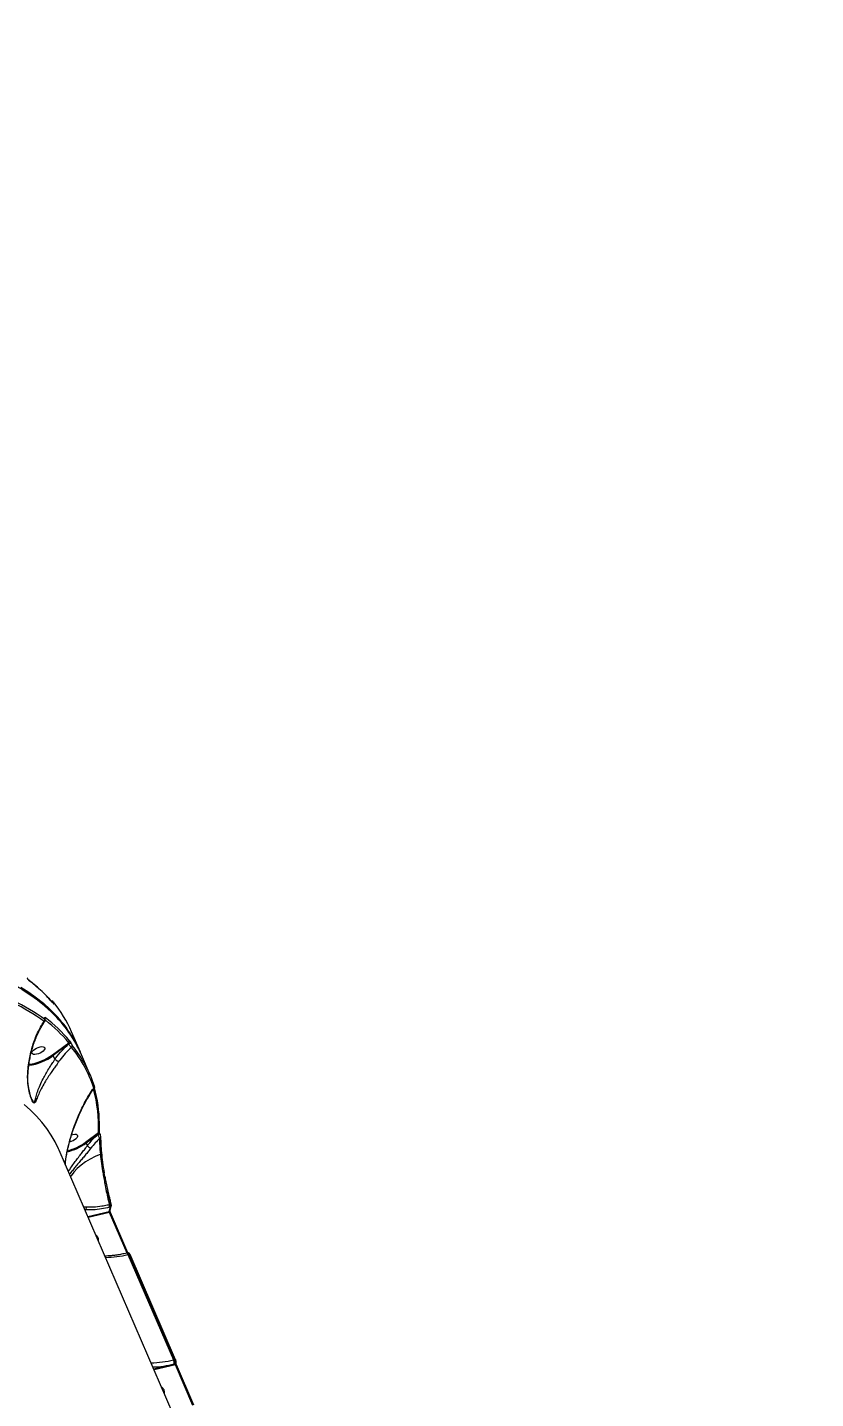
# Model space of a CAD drawing. Header units: millimetres. Extents: x -9609 to 9022, y -7175 to 8108.
# Drawn here: x -4179 to -3666, y 4354 to 5245 of the extents above; entities that cross this region are included whole.
import ezdxf

# ---------------------------------------------------------------- set-up
doc = ezdxf.new("R2010")
doc.units = ezdxf.units.MM
for name, color, linetype in [('DIKOM_ОБЪЕКТ', 7, 'Continuous'), ('DIKOM_РАЗМЕР_ЗОНА', 7, 'Continuous'), ('DIKOM_РАЗМЕР_ОБЪЕКТА', 7, 'Continuous')]:
    doc.layers.add(name, color=color, linetype=linetype)
doc.styles.add('style1', font='arial.ttf', dxfattribs={"width": 0.8})
doc.dimstyles.new('1-50', dxfattribs={"dimtxt": 300, "dimasz": 200, "dimexe": 100, "dimexo": 0, "dimgap": 100, "dimtad": 1, "dimtxsty": 'style1', "dimcen": 200, "dimclrd": 7, "dimclre": 7, "dimclrt": 7, "dimadec": 1, "dimazin": 2, "dimtfac": 1, "dimtmove": 0, "dimatfit": 2, "dimfxl": 0, "dimlwd": 25, "dimlwe": 18, "dimarcsym": 0})

# ---------------------------------------------------------------- blocks, each defined once
blk = doc.blocks.new('*D10')
at = {"layer": 'Defpoints', "color": 0, "transparency": 16777216}
for p in [(-405.54, 6589.16), (-8044.66, -3492.79), (424.09, -3492.79)]:
    blk.add_point(p, dxfattribs=at)
at = {"layer": 'DIKOM_РАЗМЕР_ОБЪЕКТА', "color": 7, "lineweight": 18, "transparency": 16777216}
for p, q in [((-405.54, 6589.16), (-8144.66, 6589.16)), ((424.09, -3492.79), (-8144.66, -3492.79))]:
    blk.add_line(p, q, dxfattribs=at)
at = {"layer": 'DIKOM_РАЗМЕР_ОБЪЕКТА', "color": 7, "lineweight": 25, "transparency": 16777216}
blk.add_line((-8044.66, 6389.16), (-8044.66, -3292.79), dxfattribs=at)
at = {"layer": 'DIKOM_РАЗМЕР_ОБЪЕКТА', "color": 7, "transparency": 16777216}
for points in [[(-8077.99, 6389.16), (-8011.32, 6389.16), (-8044.66, 6589.16)], [(-8077.99, -3292.79), (-8011.32, -3292.79), (-8044.66, -3492.79)]]:
    blk.add_solid(points, dxfattribs=at)
at = {"layer": 'DIKOM_РАЗМЕР_ОБЪЕКТА', "color": 7, "transparency": 16777216, "insert": (-8297.83, 1541.5), "char_height": 300, "attachment_point": 5, "rotation": 90, "style": 'style1'}
blk.add_mtext('10100', dxfattribs=at)
blk = doc.blocks.new('*D13')
at = {"layer": 'Defpoints', "color": 0, "transparency": 16777216}
for p in [(-4933.28, 8107.63), (-9158.98, -4977.79), (-1652.91, -4977.79)]:
    blk.add_point(p, dxfattribs=at)
at = {"layer": 'DIKOM_РАЗМЕР_ЗОНА', "color": 7, "lineweight": 18, "transparency": 16777216}
for p, q in [((-4933.28, 8107.63), (-9258.98, 8107.63)), ((-1652.91, -4977.79), (-9258.98, -4977.79))]:
    blk.add_line(p, q, dxfattribs=at)
at = {"layer": 'DIKOM_РАЗМЕР_ЗОНА', "color": 7, "lineweight": 25, "transparency": 16777216}
blk.add_line((-9158.98, 7907.63), (-9158.98, -4777.79), dxfattribs=at)
at = {"layer": 'DIKOM_РАЗМЕР_ЗОНА', "color": 7, "transparency": 16777216}
for points in [[(-9192.32, 7907.63), (-9125.65, 7907.63), (-9158.98, 8107.63)], [(-9192.32, -4777.79), (-9125.65, -4777.79), (-9158.98, -4977.79)]]:
    blk.add_solid(points, dxfattribs=at)
at = {"layer": 'DIKOM_РАЗМЕР_ЗОНА', "color": 7, "transparency": 16777216, "insert": (-9412.26, 1541.5), "char_height": 300, "attachment_point": 5, "rotation": 90, "style": 'style1'}
blk.add_mtext('13100', dxfattribs=at)

msp = doc.modelspace()

# ---------------------------------------------------------------- linework, layer by layer
at = {"layer": 'DIKOM_ОБЪЕКТ', "color": 7, "linetype": 'Continuous', "lineweight": 15}
for p, q in [((-4161.709, 4611.186), (-4161.697, 4611.159)), ((-4167.316, 4600.849), (-4167.353, 4600.934)), ((-4167.247, 4600.763), (-4167.283, 4600.849)), ((-4144.258, 4579.109), (-4149.998, 4592.363)), ((-4162.324, 4577.43), (-4151.79, 4585.277)), ((-4151.737, 4584.47), (-4161.853, 4576.933)), ((-4151.725, 4584.443), (-4151.737, 4584.47)), ((-4150.259, 4584.75), (-4150.248, 4584.723)), ((-4160.796, 4574.495), (-4161.853, 4576.933)), ((-4160.793, 4574.489), (-4160.796, 4574.495)), ((-4137.803, 4564.204), (-4143.543, 4577.458)), ((-4140.924, 4520.531), (-4132.533, 4526.811)), ((-4132.988, 4525.621), (-4140.452, 4520.035)), ((-4132.957, 4525.549), (-4132.988, 4525.621)), ((-4131.448, 4525.784), (-4131.479, 4525.856)), ((-4131.448, 4525.784), (-4131.432, 4525.69)), ((-4131.022, 4523.332), (-4131.016, 4523.801)), ((-4041.621, 4246.497), (-4158.059, 4515.356)), ((-4139.711, 4518.323), (-4140.452, 4520.035)), ((-4139.707, 4518.317), (-4139.711, 4518.323)), ((-4128.238, 4498.175), (-4128.663, 4500.584)), ((-4140.93, 4476.592), (-4141.279, 4476.611)), ((-4140.93, 4476.592), (-4141.077, 4476.145)), ((-4139.355, 4472.169), (-4125.484, 4475.57)), ((-4125.397, 4480.114), (-4124.891, 4480.238)), ((-4124.76, 4478.42), (-4125.309, 4478.286)), ((-4124.875, 4476.139), (-4124.145, 4479.01)), ((-4124.198, 4480.425), (-4124.706, 4482.303)), ((-4125.34, 4474.911), (-4139.084, 4471.541)), ((-4113.909, 4448.515), (-4125.34, 4474.911)), ((-4113.271, 4448.648), (-4124.593, 4474.791)), ((-4113.467, 4448.623), (-4114.093, 4448.47)), ((-4112.67, 4447.712), (-4113.276, 4447.563)), ((-4113.276, 4447.563), (-4083.609, 4379.063)), ((-4083.004, 4379.211), (-4112.67, 4447.712)), ((-4082.256, 4379.091), (-4111.922, 4447.591)), ((-4083.609, 4379.063), (-4083.004, 4379.211)), ((-4082.256, 4379.091), (-4082.252, 4379.079)), ((-4096.464, 4373.132), (-4083.235, 4376.376)), ((-4082.45, 4375.875), (-4096.193, 4372.504)), ((-4083.235, 4376.376), (-4082.593, 4376.534)), ((-4071.018, 4349.478), (-4082.45, 4375.875)), ((-4070.38, 4349.612), (-4081.702, 4375.754))]:
    msp.add_line(p, q, dxfattribs=at)
at = {"layer": 'DIKOM_ОБЪЕКТ', "color": 7, "linetype": 'Continuous', "lineweight": 15, "flags": 128}
for points in [[(-4182.931, 4621.382), (-4177.755, 4618.051), (-4172.875, 4614.547), (-4168.296, 4610.872), (-4164.021, 4607.029), (-4163.652, 4606.677)], [(-4162.558, 4604.659), (-4163.306, 4605.379), (-4167.581, 4609.221), (-4172.16, 4612.896), (-4177.04, 4616.401), (-4182.216, 4619.732)], [(-4161.875, 4611.837), (-4161.843, 4611.794), (-4161.761, 4611.648)], [(-4161.746, 4610.678), (-4161.712, 4610.634), (-4161.625, 4610.482)], [(-4168.412, 4579.871), (-4169.311, 4579.171), (-4170.396, 4578.552), (-4171.579, 4578.062), (-4172.764, 4577.742), (-4173.856, 4577.618), (-4174.765, 4577.7), (-4175.419, 4577.981), (-4175.764, 4578.439), (-4175.772, 4579.035), (-4175.443, 4579.723), (-4174.803, 4580.446), (-4173.905, 4581.146), (-4172.82, 4581.765), (-4171.638, 4582.255), (-4170.452, 4582.574), (-4169.361, 4582.698), (-4168.452, 4582.616), (-4167.797, 4582.336), (-4167.453, 4581.878), (-4167.444, 4581.281), (-4167.773, 4580.594), (-4168.412, 4579.871)], [(-4158.059, 4515.356), (-4158.44, 4516.221), (-4160.688, 4520.797), (-4163.259, 4525.227), (-4166.151, 4529.507), (-4169.362, 4533.632), (-4172.889, 4537.599), (-4176.728, 4541.404), (-4180.876, 4545.044)], [(-4149.927, 4525.456), (-4149.052, 4525.676), (-4147.96, 4525.8), (-4147.051, 4525.718), (-4146.397, 4525.437), (-4146.052, 4524.979), (-4146.044, 4524.383), (-4146.373, 4523.695), (-4147.012, 4522.972)], [(-4132.988, 4525.621), (-4132.761, 4525.766), (-4132.504, 4525.887), (-4132.239, 4525.973), (-4131.986, 4526.018), (-4131.767, 4526.017), (-4131.598, 4525.971), (-4131.494, 4525.884), (-4131.48, 4525.857)], [(-4132.957, 4525.549), (-4132.73, 4525.694), (-4132.473, 4525.815), (-4132.208, 4525.901), (-4131.955, 4525.946), (-4131.736, 4525.945), (-4131.567, 4525.899), (-4131.463, 4525.812), (-4131.448, 4525.784)], [(-4131.016, 4523.801), (-4131.014, 4523.858), (-4131.014, 4523.859)], [(-4131.036, 4512.829), (-4134.539, 4511.337), (-4137.843, 4509.635), (-4140.916, 4507.741), (-4143.726, 4505.673), (-4146.247, 4503.451), (-4148.453, 4501.099), (-4150.324, 4498.638), (-4150.623, 4498.185)], [(-4131.036, 4512.829), (-4130.874, 4512.9), (-4130.732, 4512.987), (-4130.616, 4513.09), (-4130.529, 4513.203), (-4130.475, 4513.323), (-4130.455, 4513.445), (-4130.471, 4513.566), (-4130.52, 4513.681)], [(-4124.246, 4480.412), (-4124.244, 4480.413), (-4124.24, 4480.413)], [(-4125.34, 4474.911), (-4125.168, 4474.945), (-4125.008, 4474.958), (-4124.868, 4474.95), (-4124.75, 4474.922), (-4124.661, 4474.875), (-4124.602, 4474.81), (-4124.593, 4474.791)], [(-4113.276, 4447.563), (-4113.422, 4447.865), (-4113.575, 4448.116), (-4113.73, 4448.305), (-4113.881, 4448.427), (-4114.022, 4448.475), (-4114.092, 4448.47)], [(-4112.67, 4447.712), (-4112.498, 4447.745), (-4112.339, 4447.758), (-4112.199, 4447.751), (-4112.081, 4447.723), (-4111.992, 4447.676), (-4111.933, 4447.612), (-4111.922, 4447.591)], [(-4083.004, 4379.211), (-4082.832, 4379.245), (-4082.673, 4379.258), (-4082.533, 4379.251), (-4082.415, 4379.223), (-4082.325, 4379.176), (-4082.267, 4379.111), (-4082.256, 4379.091)], [(-4082.45, 4375.875), (-4082.278, 4375.908), (-4082.118, 4375.921), (-4081.977, 4375.914), (-4081.859, 4375.886), (-4081.77, 4375.838), (-4081.712, 4375.773), (-4081.702, 4375.754)]]:
    msp.add_lwpolyline(points, dxfattribs=at)
at = {"layer": 'DIKOM_ОБЪЕКТ', "color": 7, "linetype": 'Continuous', "lineweight": 15}
for centre, radius, start, end in [((-4254.2, 4478.742), 148.148, 54.355665, 72.64101), ((-4253.966, 4479.74), 148.483, 54.356225, 72.640688), ((-4178.243, 4625.258), 0.774, 22.949629, 53.284269), ((-4236.755, 4547.154), 98.259, 40.127886, 52.933897), ((-4162.094, 4610.672), 0.643, 53.162566, 105.121345), ((-4162.08, 4610.651), 0.636, 53.028836, 104.554699), ((-4225.71, 4559.416), 82.57, 23.517205, 39.241247), ((-4168.436, 4600.034), 1.065, 302.310531, 20.421926), ((-4167.464, 4600.772), 0.197, 21.6878, 55.407275), ((-4167.426, 4600.689), 0.194, 22.587835, 55.430976), ((-4168.088, 4601.255), 0.995, 328.939003, 21.866455), ((-4226.398, 4523.214), 98.27, 40.127833, 52.932235), ((-4221.699, 4545.246), 84.517, 23.008674, 46.621978), ((-4221.689, 4543.077), 85.375, 23.748023, 46.163452), ((-4226.543, 4522.288), 97.753, 40.11851, 52.491354), ((-4152.213, 4586.2), 1.015, 294.626756, 20.079336), ((-4150.783, 4583.476), 1.377, 67.633689, 133.817642), ((-4150.772, 4583.45), 1.376, 67.625703, 133.832392), ((-4150.508, 4583.141), 1.005, 298.184486, 20.294533), ((-4212.823, 4531.707), 81.749, 17.997344, 39.303508), ((-4182.311, 4604.98), 34.715, 277.451237, 306.109583), ((-4182.172, 4604.649), 33.687, 277.569476, 306.099582), ((-4213.161, 4530.583), 81.579, 17.998186, 39.301289), ((-4135.938, 4556.639), 0.924, 293.221634, 20.673252), ((-4220.457, 4532.457), 88.583, 0.328377, 15.30911), ((-4221.99, 4531.077), 89.559, 357.26918, 15.495909), ((-4161.252, 4548.708), 34.745, 284.302901, 305.807749), ((-4153.18, 4530.068), 9.402, 281.778409, 310.99747), ((-4132.775, 4527.664), 0.887, 285.859391, 355.558002), ((-4131.87, 4523.911), 0.861, 289.151187, 352.63953), ((-4161.412, 4549.078), 35.817, 283.90795, 305.8172), ((-4129.419, 4500.932), 0.796, 278.068509, 333.768124), ((-4128.875, 4500.598), 0.171, 354.192217, 48.689477), ((-4142.789, 4478.288), 2.517, 317.611811, 5.561057), ((-4260.351, 4511.343), 139.531, 345.144972, 346.352389), ((-4125.665, 4476.375), 0.824, 282.675518, 343.398988), ((-4128.993, 4479.024), 3.757, 348.661853, 16.862109), ((-4109.368, 4423.91), 58.428, 104.752454, 105.40768), ((-4124.94, 4479.223), 0.823, 282.652107, 344.966111), ((-4137.199, 4456.339), 4.985, 25.654146, 53.519459), ((-4135.848, 4457.094), 3.442, 347.084178, 24.070394), ((-4128.016, 4504.696), 59.004, 270.123232, 284.466539), ((-4098.35, 4436.203), 59.011, 270.123558, 284.465511), ((-4087.739, 4377.118), 4.564, 350.648705, 25.21672), ((-4099.005, 4437.945), 63.557, 271.787964, 284.366841), ((-4082.773, 4377.337), 0.823, 282.626781, 343.474844), ((-4093.875, 4357.661), 4.441, 23.905848, 55.267757), ((-4092.967, 4358.055), 3.451, 347.146716, 24.032763)]:
    msp.add_arc(centre, radius, start, end, dxfattribs=at)
for points, knots in [([(-4162.767, 4604.895), (-4163.48, 4605.596), (-4165.472, 4607.555), (-4169.044, 4610.606), (-4173.457, 4614.061), (-4178.15, 4617.354), (-4183.105, 4620.494), (-4188.321, 4623.474), (-4193.795, 4626.294), (-4199.521, 4628.951), (-4205.496, 4631.442), (-4211.714, 4633.766), (-4218.17, 4635.922), (-4224.861, 4637.906), (-4231.78, 4639.72), (-4238.922, 4641.359), (-4246.283, 4642.824), (-4253.855, 4644.114), (-4261.634, 4645.228), (-4269.613, 4646.164), (-4277.787, 4646.923), (-4286.149, 4647.504), (-4294.693, 4647.906), (-4303.413, 4648.129), (-4312.303, 4648.173), (-4321.354, 4648.039), (-4330.562, 4647.726), (-4339.918, 4647.234), (-4349.416, 4646.564), (-4359.049, 4645.717), (-4368.808, 4644.693), (-4378.689, 4643.493), (-4388.682, 4642.118), (-4398.78, 4640.569), (-4408.976, 4638.847), (-4419.262, 4636.954), (-4429.63, 4634.89), (-4440.073, 4632.659), (-4450.582, 4630.26), (-4461.151, 4627.696), (-4471.77, 4624.969), (-4482.432, 4622.081), (-4493.13, 4619.035), (-4503.854, 4615.831), (-4514.597, 4612.475), (-4525.351, 4608.965), (-4536.107, 4605.308), (-4546.858, 4601.504), (-4557.596, 4597.556), (-4568.313, 4593.469), (-4578.999, 4589.244), (-4589.649, 4584.885), (-4600.253, 4580.395), (-4610.803, 4575.778), (-4621.291, 4571.037), (-4631.711, 4566.175), (-4642.053, 4561.196), (-4651.186, 4556.668), (-4656.847, 4553.774), (-4659.118, 4552.613)], [0, 0, 0, 0, 0.0098923, 0.0276309, 0.0453792, 0.0631366, 0.0809025, 0.0986755, 0.1164554, 0.13424, 0.1520293, 0.1698218, 0.1876168, 0.2054138, 0.2232114, 0.2410101, 0.2588093, 0.2766077, 0.2944058, 0.3122038, 0.330001, 0.3477974, 0.3655926, 0.3833873, 0.4011813, 0.418974, 0.4367663, 0.4545577, 0.4723482, 0.4901382, 0.5079267, 0.5257152, 0.5435029, 0.56129, 0.5790767, 0.5968624, 0.6146478, 0.6324331, 0.6502174, 0.6680024, 0.6857852, 0.703569, 0.7213529, 0.7391349, 0.7569183, 0.7746996, 0.7924823, 0.8102643, 0.8280463, 0.8458288, 0.8636098, 0.8813913, 0.8991737, 0.9169549, 0.9347367, 0.9525181, 0.9703006, 0.988082, 1, 1, 1, 1]), ([(-4177.531, 4625.559), (-4177.544, 4625.57), (-4177.643, 4625.647), (-4177.842, 4625.844), (-4178.128, 4626.201), (-4178.385, 4626.579), (-4178.616, 4626.971), (-4178.732, 4627.219), (-4178.79, 4627.344)], [0, 0, 0, 0, 0.0392345, 0.2872569, 0.4951979, 0.6709899, 0.8352662, 1, 1, 1, 1]), ([(-4177.781, 4625.878), (-4177.783, 4625.88), (-4177.792, 4625.887), (-4177.887, 4625.973), (-4178.06, 4626.169), (-4178.288, 4626.476), (-4178.498, 4626.814), (-4178.641, 4627.079), (-4178.697, 4627.208), (-4178.717, 4627.255)], [0, 0, 0, 0, 0.0560773, 0.1967387, 0.3852999, 0.6124129, 0.7809039, 0.9189187, 1, 1, 1, 1]), ([(-4161.746, 4610.678), (-4162.346, 4611.382), (-4164.08, 4613.417), (-4167.161, 4616.674), (-4171.082, 4620.397), (-4174.649, 4623.449), (-4176.951, 4625.234), (-4177.774, 4625.873)], [0, 0, 0, 0, 0.1293381, 0.3739663, 0.6186906, 0.8635495, 1, 1, 1, 1]), ([(-4161.879, 4611.835), (-4161.899, 4611.861), (-4161.964, 4611.948), (-4162.129, 4612.098), (-4162.416, 4612.253), (-4162.757, 4612.305), (-4163.072, 4612.261), (-4163.232, 4612.15), (-4163.292, 4612.109)], [0, 0, 0, 0, 0.08109038, 0.26608864, 0.4630631, 0.65879485, 0.87290094, 1, 1, 1, 1]), ([(-4161.761, 4611.648), (-4161.793, 4611.684), (-4161.858, 4611.754), (-4161.886, 4611.711), (-4161.855, 4611.562), (-4161.784, 4611.364), (-4161.726, 4611.227), (-4161.709, 4611.186)], [0, 0, 0, 0, 0.2336473, 0.4673053, 0.6955562, 0.9087183, 1, 1, 1, 1]), ([(-4161.744, 4610.675), (-4161.743, 4610.674), (-4161.741, 4610.672), (-4161.746, 4610.678), (-4161.749, 4610.682)], [0, 0, 0, 0, 0.3490246, 1, 1, 1, 1]), ([(-4161.697, 4611.159), (-4161.671, 4611.098), (-4161.586, 4610.899), (-4161.482, 4610.611), (-4161.437, 4610.391), (-4161.479, 4610.328), (-4161.577, 4610.431), (-4161.625, 4610.482)], [0, 0, 0, 0, 0.093191, 0.3039332, 0.5302628, 0.7652354, 1, 1, 1, 1]), ([(-4167.353, 4600.934), (-4167.376, 4600.991), (-4167.457, 4601.187), (-4167.534, 4601.464), (-4167.531, 4601.69), (-4167.421, 4601.783), (-4167.256, 4601.681), (-4167.165, 4601.625)], [0, 0, 0, 0, 0.0795726, 0.2756861, 0.4707195, 0.7105188, 1, 1, 1, 1]), ([(-4167.438, 4600.405), (-4167.377, 4600.369), (-4167.268, 4600.304), (-4167.2, 4600.367), (-4167.199, 4600.51), (-4167.248, 4600.686), (-4167.3, 4600.811), (-4167.316, 4600.849)], [0, 0, 0, 0, 0.3025972, 0.5346946, 0.7254646, 0.9171477, 1, 1, 1, 1]), ([(-4167.28, 4600.845), (-4167.297, 4600.885), (-4167.341, 4600.985), (-4167.371, 4601.079), (-4167.38, 4601.135), (-4167.38, 4601.123), (-4167.38, 4601.121)], [0, 0, 0, 0, 0.2548943, 0.6345998, 0.9448293, 1, 1, 1, 1]), ([(-4167.256, 4599.318), (-4167.213, 4599.378), (-4167.108, 4599.525), (-4167.047, 4599.805), (-4167.048, 4600.126), (-4167.113, 4600.44), (-4167.218, 4600.678), (-4167.269, 4600.793)], [0, 0, 0, 0, 0.1329634, 0.326925, 0.5192755, 0.7682632, 1, 1, 1, 1]), ([(-4178.519, 4564.525), (-4178.408, 4566.219), (-4178.184, 4569.628), (-4177.448, 4574.494), (-4176.466, 4579.151), (-4175.244, 4583.548), (-4173.781, 4587.771), (-4172.087, 4591.759), (-4170.133, 4595.624), (-4168.643, 4597.932), (-4167.867, 4599.134)], [0, 0, 0, 0, 0.123685, 0.2488958, 0.3689553, 0.490746, 0.6125468, 0.7380588, 0.8635746, 1, 1, 1, 1]), ([(-4178.335, 4564.635), (-4178.325, 4564.903), (-4178.272, 4566.382), (-4178.002, 4569.054), (-4177.52, 4572.657), (-4176.841, 4576.257), (-4175.989, 4579.842), (-4174.955, 4583.383), (-4173.747, 4586.852), (-4172.367, 4590.215), (-4170.833, 4593.439), (-4169.142, 4596.44), (-4167.936, 4598.396), (-4167.275, 4599.274), (-4167.25, 4599.306)], [0, 0, 0, 0, 0.0193119, 0.1065477, 0.1961139, 0.2882719, 0.3831395, 0.4806748, 0.5806136, 0.6826381, 0.78674, 0.8913503, 0.9959993, 1, 1, 1, 1]), ([(-4167.269, 4599.321), (-4167.31, 4599.262), (-4167.416, 4599.11), (-4167.662, 4599.096), (-4167.839, 4599.129), (-4167.867, 4599.134)], [0, 0, 0, 0, 0.3490921, 0.8957344, 1, 1, 1, 1]), ([(-4160.796, 4574.495), (-4160.579, 4574.801), (-4159.202, 4576.738), (-4156.318, 4580.294), (-4153.311, 4583.01), (-4151.725, 4584.443)], [0, 0, 0, 0, 0.0814877, 0.5156538, 1, 1, 1, 1]), ([(-4151.737, 4584.47), (-4151.751, 4584.507), (-4151.77, 4584.555), (-4151.799, 4584.666), (-4151.823, 4584.804), (-4151.833, 4584.986), (-4151.822, 4585.152), (-4151.801, 4585.237), (-4151.79, 4585.277)], [0, 0, 0, 0, 0.1271667, 0.162593, 0.3403951, 0.5453747, 0.7831651, 1, 1, 1, 1]), ([(-4150.033, 4582.255), (-4150.127, 4582.319), (-4150.328, 4582.456), (-4150.703, 4582.849), (-4151.092, 4583.349), (-4151.453, 4583.903), (-4151.634, 4584.262), (-4151.725, 4584.443)], [0, 0, 0, 0, 0.1848331, 0.39883831, 0.60130766, 0.79902607, 1, 1, 1, 1]), ([(-4151.26, 4586.548), (-4151.211, 4586.485), (-4151.107, 4586.349), (-4150.899, 4586.014), (-4150.67, 4585.605), (-4150.445, 4585.163), (-4150.321, 4584.888), (-4150.259, 4584.75)], [0, 0, 0, 0, 0.1890404, 0.4044925, 0.6068686, 0.8033559, 1, 1, 1, 1]), ([(-4150.248, 4584.723), (-4150.206, 4584.629), (-4150.121, 4584.442), (-4149.968, 4584.14), (-4149.811, 4583.859), (-4149.669, 4583.627), (-4149.598, 4583.533), (-4149.565, 4583.489)], [0, 0, 0, 0, 0.1951968, 0.3900665, 0.5933493, 0.8111188, 1, 1, 1, 1]), ([(-4175.841, 4548.436), (-4175.647, 4548.009), (-4175.295, 4547.229), (-4174.92, 4546.769), (-4174.6, 4546.544), (-4174.251, 4546.601), (-4173.882, 4547.367), (-4173.498, 4548.629), (-4172.932, 4550.753), (-4172.039, 4553.716), (-4170.547, 4557.635), (-4168.786, 4561.392), (-4166.844, 4564.972), (-4165.075, 4567.905), (-4163.382, 4570.591), (-4161.96, 4572.652), (-4161.182, 4574.003), (-4160.793, 4574.489), (-4160.793, 4574.489)], [0, 0, 0, 0, 0.0374353, 0.0683743, 0.074479, 0.111519, 0.165481, 0.2274137, 0.2894616, 0.4173648, 0.5375106, 0.660347, 0.7465057, 0.8347518, 0.8957002, 0.957976, 0.9999656, 1, 1, 1, 1]), ([(-4162.324, 4577.43), (-4162.315, 4577.427), (-4162.293, 4577.42), (-4162.234, 4577.393), (-4162.141, 4577.329), (-4162.026, 4577.214), (-4161.923, 4577.075), (-4161.876, 4576.981), (-4161.853, 4576.933)], [0, 0, 0, 0, 0.0537166, 0.1414651, 0.3560093, 0.5709038, 0.7852403, 1, 1, 1, 1]), ([(-4158.298, 4572.951), (-4158.313, 4572.954), (-4158.434, 4572.976), (-4158.726, 4573.073), (-4159.237, 4573.324), (-4159.802, 4573.675), (-4160.356, 4574.083), (-4160.647, 4574.354), (-4160.793, 4574.489)], [0, 0, 0, 0, 0.02597861, 0.20961047, 0.40722501, 0.60481025, 0.80240805, 1, 1, 1, 1]), ([(-4150.033, 4582.255), (-4151.424, 4580.959), (-4154.152, 4578.417), (-4156.789, 4575.112), (-4158.091, 4573.248), (-4158.298, 4572.951)], [0, 0, 0, 0, 0.46654618, 0.91501838, 1, 1, 1, 1]), ([(-4158.298, 4572.951), (-4158.675, 4572.414), (-4159.585, 4571.114), (-4161.105, 4568.985), (-4162.976, 4566.329), (-4164.974, 4563.388), (-4167.176, 4559.912), (-4169.26, 4556.245), (-4171.068, 4552.536), (-4172.226, 4549.743), (-4172.991, 4547.79), (-4173.521, 4546.635), (-4174.014, 4545.998), (-4174.56, 4546.029), (-4175.192, 4546.767), (-4175.919, 4548.241), (-4176.639, 4550.202), (-4177.522, 4553.269), (-4178.315, 4557.448), (-4178.613, 4561.535), (-4178.539, 4563.915), (-4178.519, 4564.525)], [0, 0, 0, 0, 0.031147, 0.0753854, 0.1207344, 0.1821163, 0.2453865, 0.3302594, 0.4176108, 0.5065782, 0.5523803, 0.5980986, 0.6383974, 0.6670942, 0.6962064, 0.728673, 0.7668131, 0.8059863, 0.8877653, 0.9712474, 1, 1, 1, 1]), ([(-4178.359, 4564.636), (-4178.355, 4564.632), (-4178.331, 4564.601), (-4178.405, 4564.563), (-4178.493, 4564.534), (-4178.519, 4564.525)], [0, 0, 0, 0, 0.0991859, 0.72306227, 1, 1, 1, 1]), ([(-4175.927, 4548.64), (-4175.982, 4548.766), (-4176.169, 4549.2), (-4176.535, 4550.249), (-4177.008, 4551.816), (-4177.523, 4553.951), (-4178.025, 4556.631), (-4178.366, 4559.772), (-4178.487, 4562.517), (-4178.37, 4564.133), (-4178.334, 4564.628)], [0, 0, 0, 0, 0.0315188, 0.107986, 0.217035, 0.3446421, 0.5114391, 0.7139573, 0.9124738, 1, 1, 1, 1]), ([(-4154.099, 4506.212), (-4154.034, 4506.821), (-4153.838, 4508.669), (-4153.323, 4511.792), (-4152.55, 4515.713), (-4151.559, 4519.905), (-4150.348, 4524.253), (-4148.926, 4528.652), (-4147.31, 4533.037), (-4145.488, 4537.423), (-4143.453, 4541.81), (-4141.221, 4546.156), (-4138.826, 4550.317), (-4136.796, 4553.545), (-4135.535, 4555.267), (-4135.149, 4555.794)], [0, 0, 0, 0, 0.0300622, 0.0912984, 0.1585013, 0.2331407, 0.3139061, 0.396507, 0.4823717, 0.5716839, 0.6646215, 0.7620885, 0.860898, 0.9574837, 1, 1, 1, 1]), ([(-4154.062, 4506.127), (-4154.035, 4506.472), (-4153.868, 4508.6), (-4153.24, 4512.343), (-4152.251, 4517.333), (-4150.617, 4523.775), (-4148.391, 4530.703), (-4145.692, 4537.466), (-4143.258, 4542.756), (-4140.862, 4547.362), (-4138.315, 4551.748), (-4136.488, 4554.443), (-4135.574, 4555.79)], [0, 0, 0, 0, 0.0168023, 0.1036754, 0.1898165, 0.2759778, 0.4511574, 0.5834983, 0.6869943, 0.7904918, 0.8952478, 1, 1, 1, 1]), ([(-4135.133, 4555.783), (-4135.14, 4555.763), (-4135.179, 4555.656), (-4135.345, 4555.675), (-4135.521, 4555.763), (-4135.574, 4555.79)], [0, 0, 0, 0, 0.1320305, 0.7349264, 1, 1, 1, 1]), ([(-4135.133, 4555.77), (-4135.108, 4555.8), (-4135.032, 4555.893), (-4134.969, 4556.074), (-4134.935, 4556.272), (-4134.937, 4556.429), (-4134.952, 4556.543), (-4134.975, 4556.652), (-4135.003, 4556.756), (-4135.035, 4556.852), (-4135.05, 4556.899)], [0, 0, 0, 0, 0.07156703, 0.219893, 0.34623188, 0.44810767, 0.53343322, 0.63302921, 0.82408247, 1, 1, 1, 1]), ([(-4175.933, 4548.638), (-4175.927, 4548.62), (-4175.898, 4548.54), (-4175.866, 4548.482), (-4175.841, 4548.436)], [0, 0, 0, 0, 0.2155156, 1, 1, 1, 1]), ([(-4131.891, 4527.595), (-4131.854, 4528.561), (-4131.788, 4530.261), (-4131.828, 4531.926), (-4131.845, 4532.645)], [0, 0, 0, 0, 0.5685644, 1, 1, 1, 1]), ([(-4140.924, 4520.531), (-4140.917, 4520.528), (-4140.895, 4520.522), (-4140.836, 4520.495), (-4140.741, 4520.43), (-4140.626, 4520.314), (-4140.522, 4520.177), (-4140.475, 4520.082), (-4140.452, 4520.035)], [0, 0, 0, 0, 0.0458293, 0.1414027, 0.3562038, 0.5705016, 0.7855414, 1, 1, 1, 1]), ([(-4139.711, 4518.323), (-4138.665, 4519.625), (-4136.56, 4522.246), (-4134.163, 4524.443), (-4132.957, 4525.549)], [0, 0, 0, 0, 0.4967524, 1, 1, 1, 1]), ([(-4131.588, 4523.098), (-4132.609, 4522.125), (-4134.661, 4520.168), (-4136.48, 4517.879), (-4137.394, 4516.729)], [0, 0, 0, 0, 0.4972991, 1, 1, 1, 1]), ([(-4132.988, 4525.621), (-4132.995, 4525.641), (-4133.01, 4525.685), (-4133.017, 4525.8), (-4132.986, 4525.988), (-4132.888, 4526.258), (-4132.731, 4526.548), (-4132.597, 4526.726), (-4132.533, 4526.811)], [0, 0, 0, 0, 0.0437341, 0.095443, 0.2159599, 0.4188113, 0.7241138, 1, 1, 1, 1]), ([(-4131.588, 4523.098), (-4131.671, 4523.222), (-4131.838, 4523.471), (-4132.186, 4524.065), (-4132.545, 4524.723), (-4132.806, 4525.235), (-4132.928, 4525.487), (-4132.957, 4525.549)], [0, 0, 0, 0, 0.24213194, 0.48446256, 0.71762924, 0.93137119, 1, 1, 1, 1]), ([(-4131.479, 4525.858), (-4131.482, 4525.862), (-4131.512, 4525.926), (-4131.582, 4526.112), (-4131.677, 4526.4), (-4131.771, 4526.746), (-4131.85, 4527.128), (-4131.891, 4527.423), (-4131.891, 4527.588), (-4131.891, 4527.593), (-4131.891, 4527.593)], [0, 0, 0, 0, 0.0087695, 0.1183914, 0.2411924, 0.389684, 0.5775568, 0.8117153, 0.9942041, 1, 1, 1, 1]), ([(-4131.036, 4512.829), (-4131.204, 4514.744), (-4131.543, 4518.623), (-4131.573, 4521.594), (-4131.588, 4523.098)], [0, 0, 0, 0, 0.4937345, 1, 1, 1, 1]), ([(-4131.02, 4523.859), (-4131.018, 4523.914), (-4131.01, 4524.161), (-4131.08, 4524.585), (-4131.22, 4525.153), (-4131.35, 4525.567), (-4131.44, 4525.75), (-4131.466, 4525.803)], [0, 0, 0, 0, 0.0986283, 0.4488089, 0.6982062, 0.9113549, 1, 1, 1, 1]), ([(-4131.066, 4523.612), (-4131.052, 4522.288), (-4131.022, 4519.426), (-4130.696, 4515.689), (-4130.52, 4513.681)], [0, 0, 0, 0, 0.4624293, 1, 1, 1, 1]), ([(-4152.027, 4501.429), (-4151.574, 4502.185), (-4150.581, 4503.843), (-4148.699, 4506.504), (-4146.597, 4509.316), (-4144.574, 4511.924), (-4142.599, 4514.495), (-4141.1, 4516.377), (-4140.214, 4517.684), (-4139.795, 4518.108), (-4139.707, 4518.316), (-4139.707, 4518.317)], [0, 0, 0, 0, 0.1589445, 0.34856934, 0.50220092, 0.65979181, 0.79016937, 0.92406373, 0.96899673, 0.99994391, 1, 1, 1, 1]), ([(-4137.394, 4516.729), (-4137.993, 4515.965), (-4139.192, 4514.438), (-4141.135, 4512.095), (-4143.107, 4509.759), (-4145.14, 4507.369), (-4147.134, 4504.992), (-4149.087, 4502.567), (-4150.479, 4500.762), (-4151.103, 4499.813), (-4151.238, 4499.607)], [0, 0, 0, 0, 0.1222243, 0.2445161, 0.3721226, 0.4997989, 0.6436972, 0.7876779, 0.9540439, 1, 1, 1, 1]), ([(-4139.707, 4518.317), (-4139.551, 4518.156), (-4139.255, 4517.85), (-4138.692, 4517.407), (-4138.142, 4517.048), (-4137.718, 4516.837), (-4137.487, 4516.754), (-4137.409, 4516.733), (-4137.394, 4516.729)], [0, 0, 0, 0, 0.2351849, 0.4472753, 0.6593237, 0.8714551, 0.9764545, 1, 1, 1, 1]), ([(-4129.308, 4500.144), (-4129.667, 4502.372), (-4130.396, 4506.882), (-4130.821, 4510.831), (-4131.036, 4512.829)], [0, 0, 0, 0, 0.4941645, 1, 1, 1, 1]), ([(-4130.52, 4513.681), (-4130.307, 4511.689), (-4129.877, 4507.659), (-4129.137, 4503.055), (-4128.762, 4500.726)], [0, 0, 0, 0, 0.4941667, 1, 1, 1, 1]), ([(-4129.308, 4500.144), (-4129.079, 4498.462), (-4128.62, 4495.077), (-4127.687, 4489.98), (-4126.625, 4484.968), (-4125.808, 4481.738), (-4125.397, 4480.114)], [0, 0, 0, 0, 0.2598495, 0.5228392, 0.7602247, 1, 1, 1, 1]), ([(-4124.891, 4480.238), (-4125.591, 4482.913), (-4126.652, 4486.965), (-4127.826, 4492.332), (-4128.631, 4496.32), (-4129.084, 4498.882), (-4129.308, 4500.144)], [0, 0, 0, 0, 0.3951663, 0.5986671, 0.802168, 1, 1, 1, 1]), ([(-4128.324, 4498.285), (-4128.239, 4497.804), (-4127.925, 4496.031), (-4127.285, 4492.863), (-4126.393, 4488.779), (-4125.556, 4485.241), (-4124.979, 4483.069), (-4124.775, 4482.299)], [0, 0, 0, 0, 0.093965, 0.3460516, 0.5981337, 0.8575488, 1, 1, 1, 1]), ([(-4142.11, 4478.529), (-4142.04, 4478.539), (-4141.489, 4478.619), (-4140.846, 4478.573), (-4140.284, 4478.532)], [0, 0, 0, 0, 0.1252921, 1, 1, 1, 1]), ([(-4125.309, 4478.286), (-4127.038, 4477.903), (-4130.692, 4477.095), (-4136.021, 4476.482), (-4139.278, 4476.555), (-4140.93, 4476.592)], [0, 0, 0, 0, 0.3069723, 0.6484693, 1, 1, 1, 1]), ([(-4140.284, 4478.532), (-4138.757, 4478.489), (-4135.657, 4478.401), (-4130.986, 4478.95), (-4127.499, 4479.614), (-4125.84, 4480.009), (-4125.397, 4480.114)], [0, 0, 0, 0, 0.3414946, 0.6930078, 0.9180049, 1, 1, 1, 1]), ([(-4125.34, 4474.911), (-4125.36, 4474.96), (-4125.4, 4475.059), (-4125.446, 4475.225), (-4125.478, 4475.381), (-4125.489, 4475.5), (-4125.485, 4475.55), (-4125.484, 4475.57)], [0, 0, 0, 0, 0.2140415, 0.4281681, 0.6427862, 0.8578703, 1, 1, 1, 1]), ([(-4124.76, 4478.42), (-4124.752, 4478.452), (-4124.712, 4478.604), (-4124.689, 4478.973), (-4124.739, 4479.58), (-4124.84, 4480.019), (-4124.891, 4480.238)], [0, 0, 0, 0, 0.0818999, 0.3880504, 0.693952, 1, 1, 1, 1]), ([(-4124.593, 4474.794), (-4124.599, 4474.807), (-4124.638, 4474.89), (-4124.717, 4475.119), (-4124.809, 4475.451), (-4124.864, 4475.774), (-4124.881, 4476), (-4124.877, 4476.127), (-4124.874, 4476.142), (-4124.872, 4476.148)], [0, 0, 0, 0, 0.03012931, 0.20662306, 0.40530107, 0.61124161, 0.77282743, 0.89812559, 1, 1, 1, 1]), ([(-4124.147, 4479.011), (-4124.127, 4479.129), (-4124.072, 4479.443), (-4124.124, 4479.97), (-4124.238, 4480.392), (-4124.292, 4480.59)], [0, 0, 0, 0, 0.2431468, 0.6445954, 1, 1, 1, 1]), ([(-4114.093, 4448.47), (-4114.663, 4448.334), (-4116.316, 4447.94), (-4119.001, 4447.414), (-4122.093, 4446.946), (-4125.048, 4446.661), (-4127.093, 4446.556), (-4128.124, 4446.564), (-4128.267, 4446.566)], [0, 0, 0, 0, 0.1125419, 0.3264678, 0.5400757, 0.7532322, 0.9658224, 1, 1, 1, 1]), ([(-4111.926, 4447.585), (-4112.006, 4447.753), (-4112.151, 4448.061), (-4112.454, 4448.398), (-4112.829, 4448.611), (-4113.189, 4448.683), (-4113.391, 4448.625), (-4113.462, 4448.605)], [0, 0, 0, 0, 0.2744436, 0.5026582, 0.7063539, 0.8968734, 1, 1, 1, 1]), ([(-4112.67, 4447.712), (-4112.724, 4447.828), (-4112.86, 4448.123), (-4113.095, 4448.456), (-4113.318, 4448.645), (-4113.422, 4448.609), (-4113.46, 4448.596)], [0, 0, 0, 0, 0.2027055, 0.512029, 0.8215583, 1, 1, 1, 1]), ([(-4082.593, 4376.534), (-4082.574, 4376.618), (-4082.526, 4376.829), (-4082.526, 4377.316), (-4082.611, 4377.95), (-4082.773, 4378.621), (-4082.927, 4379.014), (-4083.004, 4379.211)], [0, 0, 0, 0, 0.1417109, 0.3563888, 0.5709402, 0.7854696, 1, 1, 1, 1]), ([(-4082.057, 4378.472), (-4082.074, 4378.55), (-4082.119, 4378.766), (-4082.208, 4378.954), (-4082.265, 4379.074)], [0, 0, 0, 0, 0.3626617, 1, 1, 1, 1]), ([(-4081.985, 4377.104), (-4081.962, 4377.23), (-4081.902, 4377.553), (-4081.938, 4378.016), (-4082.027, 4378.356), (-4082.057, 4378.472)], [0, 0, 0, 0, 0.29707217, 0.76180691, 1, 1, 1, 1]), ([(-4082.45, 4375.875), (-4082.469, 4375.924), (-4082.508, 4376.022), (-4082.556, 4376.188), (-4082.587, 4376.344), (-4082.599, 4376.463), (-4082.595, 4376.514), (-4082.593, 4376.534)], [0, 0, 0, 0, 0.2138904, 0.4281732, 0.6428126, 0.8579182, 1, 1, 1, 1]), ([(-4081.702, 4375.758), (-4081.708, 4375.77), (-4081.748, 4375.853), (-4081.827, 4376.082), (-4081.918, 4376.415), (-4081.973, 4376.737), (-4081.991, 4376.963), (-4081.986, 4377.09), (-4081.983, 4377.105), (-4081.982, 4377.111)], [0, 0, 0, 0, 0.030182, 0.2066928, 0.4052727, 0.6112457, 0.7728138, 0.8981341, 1, 1, 1, 1])]:
    msp.add_open_spline(points, degree=3, knots=knots, dxfattribs=at)

# ---------------------------------------------------------------- dimensions: what is measured, and where the dimension line sits
at = {"layer": 'DIKOM_РАЗМЕР_ЗОНА'}
dim = msp.add_linear_dim(base=(-9158.984, -4977.788), p1=(-4933.276, 8107.631), p2=(-1652.914, -4977.788), angle=90, text='13100', dimstyle='1-50', dxfattribs=at)
dim.commit()
dim.dimension.update_dxf_attribs({"geometry": '*D13', "text_midpoint": (-9158.984, 1541.499), "dimtype": 160})
at = {"layer": 'DIKOM_РАЗМЕР_ОБЪЕКТА'}
dim = msp.add_linear_dim(base=(-8044.657, -3492.788), p1=(-405.539, 6589.161), p2=(424.086, -3492.788), angle=90, text='10100', dimstyle='1-50', dxfattribs=at)
dim.commit()
dim.dimension.update_dxf_attribs({"geometry": '*D10', "text_midpoint": (-8044.657, 1541.499), "dimtype": 160})

doc.saveas('drawing.dxf')
